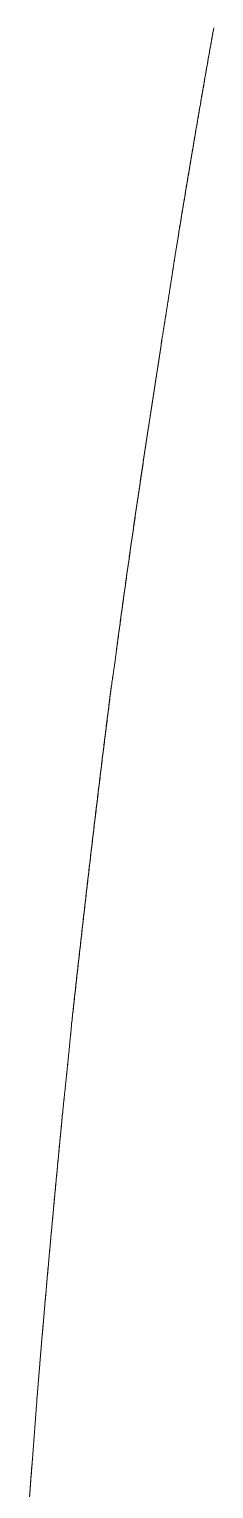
# Model space of a CAD drawing. Header units: millimetres. Extents: x 8533 to 164433, y 5768 to 115327.
# Drawn here: x 56944 to 56948.32, y 107718.75 to 107752.94 of the extents above; entities that cross this region are included whole.
import ezdxf

# ---------------------------------------------------------------- set-up
doc = ezdxf.new("R2010")
doc.units = ezdxf.units.MM
doc.header["$LTSCALE"] = 250
doc.layers.add('06_G-ENP_심볼', color=3, linetype='Continuous')
doc.layers.add('G-ENP', color=1, linetype='Continuous')

# ---------------------------------------------------------------- blocks, each defined once
blk = doc.blocks.new('zw$82BC')
at = {"layer": 'G-ENP', "color": 8, "lineweight": 0}
for centre, radius, start, end in [((18.76729002390984, 91.31119426567744), 3.329843844754535, 169.8596385969062, 169.9574844983596), ((18.76200008362652, 91.31213590683797), 3.324470749812297, 169.8558838087765, 169.9538883031613), ((18.91518268562653, 91.2850037228772), 3.480037665938307, 169.9574859921037, 170.0510995866986), ((18.90937856133588, 91.2860268816292), 3.474144050334683, 169.9538898011579, 170.0476624848167), ((19.07779573483954, 91.25648025592182), 3.645133371338342, 170.0511009491543, 170.140469438328), ((19.07140146221947, 91.25759691270878), 3.63864232857353, 170.0476638539246, 170.1371918939411), ((19.25735265079568, 91.22527331385407), 3.827381990814265, 170.1404706748799, 170.2255824141059), ((19.25027686310422, 91.22649787657815), 3.820201021810589, 170.1371931336341, 170.2224648437014), ((19.45655003994916, 91.19095761723122), 4.029513549162489, 170.2255835252571, 170.306428011258), ((19.44868156075849, 91.19230762088574), 4.02153009977892, 170.222465955009, 170.3034707879813), ((19.67869024359733, 91.15301222061777), 4.254871316281725, 170.306428996052, 170.3829968576971), ((19.66989251450288, 91.15450920582094), 4.245947136204169, 170.3034717738083, 170.3802003105229), ((19.92786186535984, 91.11079200041792), 4.507594572207003, 170.3829977174148, 170.4552806994507), ((19.91796438840551, 91.11246287393391), 4.497557049853631, 170.3802011726076, 170.4526451194324), ((20.19797564475785, 91.06536717953719), 4.781501248799047, 170.4526458581537, 170.5207980307089), ((20.20918734038044, 91.06348857115887), 4.792869242157332, 170.4552814348837, 170.5232723977417), ((20.52917312380681, 91.01007497303857), 5.117282426320891, 170.5232730088406, 170.586965909311), ((20.51637254071092, 91.01220467356507), 5.104305888471035, 170.520798648388, 170.5846529650119), ((20.89620978183792, 90.94922670815083), 5.489328686453306, 170.5869664010723, 170.6463562844241), ((20.88146298942486, 90.95166391319776), 5.474381852845926, 170.5846534589585, 170.6442049310339), ((21.32130614678472, 90.87920581168021), 5.920153297441918, 170.6463566572373, 170.7014396576144), ((21.30414197704211, 90.88202490037082), 5.902759161629445, 170.6442053061413, 170.6994500165405), ((15.94330923244446, 91.75784138975183), 0.4708591426269467, 170.4725055542502, 171.0477970012767), ((15.95701893907109, 91.75567499944941), 0.4847391796943437, 170.4629412519951, 171.0405478078391), ((9.46329109544844, 92.75339549422938), 6.085192219017943, 351.2411968602498, 351.2550174605918), ((9.430450909706408, 92.75845103894824), 6.118419261117134, 351.2417523443202, 351.2554965940593), ((8.441745002316637, 92.91053480454184), 7.118753626597687, 351.2550182213567, 351.266801204314), ((8.396419118360384, 92.9175021093879), 7.16461187651942, 351.2554973635001, 351.2672037160702), ((6.987646353699532, 93.13390535083181), 8.589908710489253, 351.266802295813, 351.276539214319), ((6.920935370395014, 93.14414710443498), 8.65740129378154, 351.2672048226054, 351.2768647431168), ((11.27631466451312, 92.4736110571917), 4.250707555278461, 351.1875483628228, 351.2074611124258), ((11.26045337849224, 92.47606711442273), 4.266757870190486, 351.1883324432225, 351.2081689579568), ((10.80829063557083, 92.54600261626132), 4.724297071095515, 351.2074609053946, 351.2253434744041), ((10.78867645939421, 92.54903318314712), 4.744143991248446, 351.2081687536626, 351.2259751580067), ((10.22176053040972, 92.63653662596914), 5.317773246838145, 351.2253435842351, 351.241196425301), ((10.19681852630744, 92.64038288958727), 5.343010071290159, 351.2259752777803, 351.2417518977512), ((12.24078224058742, 92.32375047274098), 3.27466657387513, 351.1165986317673, 351.1425560009017), ((11.97883291191165, 92.36457367888977), 3.539777842726688, 351.1416176792949, 351.1656035231665), ((11.96778378072226, 92.36629324679348), 3.550959980804837, 351.1425548561335, 351.166463994436), ((11.6591882929654, 92.41425384805467), 3.863260147697971, 351.1656026759192, 351.187548890841), ((11.6460711466196, 92.41628988390374), 3.876534369637239, 351.1664631629976, 351.1883329600557), ((12.68780106415609, 92.25377348829619), 2.822203735832248, 351.0573226068298, 351.0874927228524), ((12.68061922323376, 92.25490160544604), 2.829473638590909, 351.058492605869, 351.0885845293728), ((12.48398763245821, 92.2857354995528), 3.028508086498974, 351.0874909299137, 351.115585850041), ((12.47579774007228, 92.28701769958002), 3.036797741065497, 351.0885827460143, 351.1166000980127), ((12.25023253731531, 92.32227551143353), 3.265101867003656, 351.1155843857682, 351.1416188391778), ((13.17039234880964, 92.17757013506497), 2.333633011659046, 350.9541780316216, 350.9906909079452), ((13.16528067914398, 92.17838220251389), 2.338808784008099, 350.9555872749007, 350.9920194954912), ((13.02714351197058, 92.20028250216905), 2.478671216540383, 350.9906881332574, 351.0250642895778), ((13.02146366393164, 92.20118123578084), 2.484421729114178, 350.992016736352, 351.0263131607991), ((12.8674002737098, 92.225511830995), 2.640394502442695, 351.0250618492627, 351.0573247217877), ((12.86104276851383, 92.22651400694843), 2.646830512687272, 351.0263107319588, 351.0584947167173), ((13.5250330723588, 92.1208747956307), 1.974488965956817, 350.8315493256366, 350.8746435273537), ((13.52115950817308, 92.12149843697159), 1.978412411801977, 350.8332072602497, 350.8762173126896), ((13.4174399047953, 92.1381574099708), 2.083461340734846, 350.874639720408, 350.915508520633), ((13.41321560439492, 92.1388343479897), 2.087739536403619, 350.8762135111767, 350.9169994470075), ((13.29979117091013, 92.15696915854494), 2.202604559044495, 350.915505061848, 350.9541811418482), ((13.29515807109387, 92.15770831129959), 2.207296249557432, 350.9169960023242, 350.955590370887), ((33.37134967380014, 89.04683535386414), 18.108541274753, 171.2425219216213, 171.2588379761205), ((33.63903582396757, 89.00563630151754), 18.37937930091989, 171.2420342869652, 171.2581098401547), ((15.80262432997195, 91.7532980076889), 0.3325729394928231, 170.8359008117945, 171.2475970546632), ((15.78529974021667, 91.7560301315985), 0.3150343695680764, 170.8145080896028, 171.2240586125462), ((28.32530977676215, 89.82269836962644), 13.00320269031728, 171.2588378605079, 171.2815619732866), ((28.46277994223449, 89.80158825106764), 13.14228426080757, 171.2581097307414, 171.2805933037276), ((25.49786926192321, 90.25628874441549), 10.14270964224631, 171.2815616598329, 171.3106957594859), ((25.58136448559499, 90.2435055906115), 10.22717775010325, 171.2805929971967, 171.3094864516746), ((23.68883898372452, 90.53276360081094), 8.312674425738535, 171.310695247532, 171.3462430608261), ((23.74489753888061, 90.52421327316989), 8.369381300160036, 171.3094859484162, 171.3447929425146), ((22.43146583527523, 90.72413018911942), 7.040822073630794, 171.3462423508892, 171.3882093757983), ((22.47169999872291, 90.71802123532439), 7.081517370057906, 171.3447922408616, 171.3865182088593), ((21.50642568537292, 90.86422398076121), 6.10523372965258, 171.388208471775, 171.4366019755075), ((21.53671149141486, 90.85964989943437), 6.13586300016595, 171.386517310515, 171.4346694570835), ((20.79705492073244, 90.97104263381476), 5.387865549171509, 171.4366008758039, 171.4914298914806), ((20.82068340254013, 90.96749572726168), 5.411758762754394, 171.4346683658175, 171.4892556467876), ((20.23557979910829, 91.05504140452274), 4.820141931833569, 171.4914286013824, 171.5527038893729), ((20.25453348682858, 91.05221583064298), 4.839305076438181, 171.4892543626425, 171.5502874896135), ((19.77993107515194, 91.12271001439842), 4.359495863354133, 171.5527024071622, 171.6204364806632), ((19.79547871682054, 91.1204100622682), 4.375212698679025, 171.5502860128744, 171.6177774173919), ((19.40261811821405, 91.17828911813763), 3.978111406085993, 171.6204348076073, 171.6946418700359), ((19.41560635695892, 91.1763841855236), 3.991238595045681, 171.6177757530395, 171.6917395834572), ((19.08491400352933, 91.2246673598321), 3.657040003139235, 171.6946400139784, 171.7753359738343), ((19.0959305509901, 91.22306679237062), 3.668172213780444, 171.6917377328465, 171.7721898383276), ((18.81362252804315, 91.2638801518143), 3.382929245002058, 171.775333933742, 171.8625363853399), ((18.82308834358044, 91.26251902459302), 3.392492419868181, 171.7721878023775, 171.8591457076525), ((18.57917759405957, 91.29740289832296), 3.146099767098617, 171.8625341630174, 171.9562623475199), ((18.58740151593845, 91.29623358007183), 3.15440640185144, 171.8591434893391, 171.9526263742545), ((18.38168831466807, 91.32531802933318), 2.946647343407018, 171.9526239777702, 172.0526526645166), ((18.37447440436655, 91.32633129801155), 2.939362619544104, 171.9562599441308, 172.0565347440512), ((18.19412657081405, 91.35149596556323), 2.757267585125055, 172.0565321632764, 172.163376066518), ((18.20050790077126, 91.35061138574048), 2.763709932639958, 172.0526500883487, 172.1592470075164), ((18.03397579487832, 91.37353806676191), 2.595607060388569, 172.1633733116701, 172.2768103966702), ((18.03966289424967, 91.37276084795838), 2.601347021852261, 172.1592442595312, 172.272433422739), ((17.89076135004548, 91.3929603198302), 2.451081626215185, 172.2768074710006, 172.3968633647237), ((17.89586310799952, 91.39227367097925), 2.456229384096438, 172.2724305041039, 172.3922374912683), ((15.70530115486606, 91.6830591240568), 0.2464574498282586, 172.0222640771813, 172.9339294864916), ((15.7117287676639, 91.6822815616901), 0.2529320371320443, 172.0062557964874, 172.9334121223597), ((15.3249029133295, 91.72946226752731), 0.1367624128223745, 352.5342729518485, 352.7708119751309), ((15.32535202562049, 91.72940439183691), 0.1363095870792116, 352.5427647957935, 352.7801071781689), ((15.33583081621505, 91.72807602074306), 0.1257469354557203, 352.7708460694442, 353.0286430088611), ((15.33620260550818, 91.72802974182184), 0.125372277238248, 352.7801413822227, 353.0387301410092), ((15.34493767761906, 91.72696238294361), 0.1165722357998896, 353.0286804911963, 353.3074137362159), ((15.34524970532119, 91.7269250279681), 0.1162579803527065, 353.0387677674511, 353.3182801244249), ((14.91810006100197, 91.78883782469313), 0.5478800733219743, 351.435647264217, 351.4941927200614), ((14.92589127370134, 91.78766869555193), 0.5400016310392582, 351.4374334842294, 351.496833512831), ((15.06956567556786, 91.76618539150417), 0.3947299341604693, 351.4941999432462, 351.5754838283733), ((15.07361011174778, 91.76558357047224), 0.3906409673302426, 351.4968408571085, 351.5789768063713), ((15.15453013178218, 91.75360172451377), 0.3088386802709624, 351.5754943452103, 351.6794367604148), ((15.1569971160837, 91.75323872582084), 0.3063451330229399, 351.5789874619685, 351.6837783704272), ((15.20882351085216, 91.745661213664), 0.2539677159693108, 351.6794505989095, 351.8059419417945), ((15.21048112777153, 91.74542072476589), 0.252292745039369, 351.68379235155, 351.8111274792525), ((15.24645315588903, 91.74024261698389), 0.2159499388699908, 351.805959118627, 351.9548598157955), ((15.24764110817308, 91.74007319075378), 0.21474996592748, 351.8111447958589, 351.9608834742577), ((15.27402231080136, 91.7363458051708), 0.1881067450000517, 351.9548803495757, 352.1260207650544), ((15.2749136239603, 91.7362212315332), 0.1872067688146392, 351.9609041486169, 352.1328755906763), ((15.29505093320576, 91.73343750571621), 0.1668779634537771, 352.1260446891006, 352.3192249772313), ((15.29574298136488, 91.7333430297279), 0.1661794966302527, 352.1328996336114, 352.3269028730251), ((15.31158700868151, 91.73120731807893), 0.1501921752185418, 352.3192522689312, 352.5342422684873), ((15.31213871657378, 91.73113400587636), 0.1496356180219187, 352.326930281462, 352.5427340090756), ((15.55572364600376, 91.6902339723897), 0.0973211735196202, 171.9142671601365, 173.090632666425), ((15.54653039925536, 91.6915010203399), 0.08804099417020898, 171.875413152782, 173.0523206699669), ((15.86773695247889, 91.64334830901447), 0.4128351285378861, 171.4847494662337, 171.5626613734456), ((15.87220312077729, 91.64268260757473), 0.4173506367676835, 171.4822639790271, 171.5593297409154), ((16.03398469875403, 91.61845705007096), 0.5809359551667832, 171.4294251394479, 171.4847371636966), ((16.04293476116801, 91.61711243303643), 0.5899864582428377, 171.4277900959692, 171.4822518142229), ((16.43295186263954, 91.5583283480251), 0.9844087035260295, 171.3967999266481, 171.4294160795982), ((16.45907740536104, 91.55438305829648), 1.010830461136121, 171.3960183450979, 171.4277811553654), ((18.67970292563986, 91.21841050596305), 3.256727888509835, 171.3869408543144, 171.3967941142774), ((18.98571380572731, 91.17208527014361), 3.566225361828065, 171.3870146811937, 171.3960126643406), ((13.01009605944314, 92.0771798878373), 2.477548601900271, 351.3869382925009, 351.3998857739143), ((13.16205006246828, 92.05418179362971), 2.323864083273521, 351.3870122476028, 351.4008158609599), ((14.57288352821617, 91.84082730683849), 0.8969894555540351, 351.3998864593428, 351.4356433008087), ((14.59361971690801, 91.83769807769659), 0.8760184855743057, 351.4008166537261, 351.4374294365466), ((19.81470559532558, 91.14714941175623), 4.390787393058233, 172.7410632788197, 172.8143429737109), ((19.81029168197695, 91.1477088715136), 4.386338165757792, 172.7382742195609, 172.8116283756948), ((19.935180000578, 91.13196048701076), 4.512215502472272, 172.814341626201, 172.8856437729355), ((19.93055553407193, 91.13254070366537), 4.507554779456435, 172.8116270260443, 172.8830031795005), ((20.06149705784595, 91.11619461932253), 4.63951264124904, 172.8856424983132, 172.9549789163966), ((20.05664466944314, 91.11679738134063), 4.634622959015562, 172.8830019014294, 172.9524118961619), ((20.19414672288617, 91.09980137431177), 4.773171431148039, 172.9549777145101, 173.0223595660379), ((20.18904739048089, 91.10042863149982), 4.768033665143483, 172.9524106922518, 173.019865709759), ((20.33367617859632, 91.08272448310186), 4.913742015639087, 173.022358436224, 173.0877962294103), ((20.328307930647, 91.0833785001318), 4.908334075075169, 173.0198645783278, 173.0853751557832), ((20.4806984666114, 91.06490096278708), 5.061840736260249, 173.0877951733369, 173.1512987646126), ((20.47503677103494, 91.06558426272886), 5.056137956912981, 173.0853740952686, 173.1489501162043), ((20.62992007432952, 91.0469754800908), 5.212135150575966, 173.1489491282061, 173.2105998235561), ((20.63590204977608, 91.04626015364443), 5.218159743398303, 173.1512977794467, 173.2128763822065), ((20.80006398051445, 91.02672235844949), 5.383480235004273, 173.2128754665673, 173.2725376453531), ((20.79373062685285, 91.02747290302307), 5.377102564419614, 173.2105989055837, 173.2703328665768), ((20.97406410161172, 91.00619740410269), 5.558686730011575, 173.2725368012165, 173.3302904702255), ((20.96734447082299, 91.00698673979906), 5.551920897845268, 173.2703320218278, 173.3281571853228), ((21.15890083288561, 90.98458306024577), 5.744782933864348, 173.3302896979596, 173.3861421359169), ((21.15175456864462, 90.98541532519698), 5.737588369704263, 173.328156412296, 173.3840800858995), ((21.35571446963793, 90.9617626313136), 5.942915161400157, 173.3861414350836, 173.4400992749597), ((21.34809633614459, 90.96264244761437), 5.93524639159665, 173.3840793826151, 173.4381082195528), ((21.56581156797189, 90.93760249528555), 6.154396845952873, 173.4400986435805, 173.4921678759289), ((21.55766862266536, 90.93853528302867), 6.146200648870316, 173.4381075863971, 173.4902476061482), ((21.79069676054196, 90.91194886087584), 6.380740520032155, 173.4921673168396, 173.5423532890614), ((21.78196891110413, 90.9129407552183), 6.371956488767247, 173.4902470416579, 173.5405036121706), ((22.03211193467048, 90.88462377583573), 6.623697196359323, 173.5423528003297, 173.5906602135373), ((22.02272917585584, 90.8856819249657), 6.614254959480645, 173.54050312016, 173.588880965393), ((22.29208327134405, 90.85542035604755), 6.885303648151248, 173.5906597979819, 173.637092713776), ((22.28196368373723, 90.85655312328885), 6.875120858293847, 173.588880546807, 173.6353837528892), ((22.57298421495081, 90.82409635049112), 7.167945707022986, 173.6370923684068, 173.6816541988525), ((22.56203129235315, 90.82531358724651), 7.156925354368656, 173.6353834049135, 173.6800154104543), ((22.8776113497948, 90.79036643338014), 7.474434529970236, 173.6816539245605, 173.7243474314633), ((22.86571137021004, 90.79167974026592), 7.462462300334046, 173.6800151324294, 173.7227787236375), ((15.68256449011939, 91.57994173126349), 0.2361998560733593, 173.3215136238275, 174.3686443593547), ((15.68965342456387, 91.57923723795363), 0.2433240989648186, 173.3016815348195, 174.3545833175628), ((14.54738959439352, 91.68588634954142), 0.9039127478543049, 354.4719490029497, 354.5633247796284), ((14.55038764796281, 91.68559869137988), 0.9009009260640948, 354.4752301699808, 354.5669145875996), ((14.62074511291139, 91.67890476923714), 0.8302257438402423, 354.5633292232339, 354.6629093036108), ((14.62325646861616, 91.67866803869208), 0.8277032555404722, 354.5669190492402, 354.6668062699208), ((14.68260352856443, 91.6731258819645), 0.7680979793125661, 354.6629140695059, 354.770656961257), ((14.68473650250731, 91.6729287177389), 0.7659559125023504, 354.6668110633548, 354.7748594692192), ((14.2147590472115, 91.71861683411674), 1.238149944229871, 354.247407446032, 354.3139503647737), ((14.22048394447542, 91.7180435891994), 1.232396418816301, 354.2497546651837, 354.3166101161801), ((14.35071238808548, 91.70508025011799), 1.10152436096988, 354.3139538540844, 354.3888081804598), ((14.35521983816524, 91.70463454002135), 1.096994928247568, 354.3166136096226, 354.3917792711536), ((14.4590587933471, 91.6944353582914), 0.9926562882620381, 354.3888119879301, 354.4719448787989), ((14.46269803765473, 91.69408057491557), 0.9889997915748409, 354.391783087418, 354.4752260294736), ((13.47252298227825, 91.79426313344402), 1.984231072737199, 354.0979239833837, 354.1393642439644), ((13.48739070226863, 91.79273179692086), 1.969284699282123, 354.0993276116387, 354.1410832978995), ((13.80396521800022, 91.76024196472048), 1.651047346331369, 354.1393667858561, 354.1891998463113), ((13.81422926037386, 91.75919308534918), 1.640729851139232, 354.1410858448348, 354.1912334651581), ((14.03921202346903, 91.73630159260898), 1.414585508183838, 354.1892027079163, 354.2474042681448), ((14.04671809636393, 91.73554172016793), 1.407041071059959, 354.19123633708, 354.2497514834999), ((10.3876288327494, 92.11542788342877), 5.085798421196515, 354.0241552069781, 354.0402993059906), ((10.48507656158621, 92.10524164813592), 4.987819754231664, 354.0246084316772, 354.0410699121762), ((12.12395095323446, 91.93416763231892), 3.340040767706774, 354.0403009146299, 354.06489388366), ((12.16614567233178, 91.92977229026769), 3.297617739485002, 354.0410715288651, 354.0659813157708), ((12.97102062170474, 91.8461068234335), 2.488406028335513, 354.0648958016007, 354.0979217568826), ((12.99444256737912, 91.84367897497077), 2.464858587458473, 354.0659832553945, 354.0993253687839), ((24.24604865673315, 90.66080527791325), 8.84875291864944, 174.0172601334828, 174.0265298419832), ((24.55915250256449, 90.62801674404051), 9.163568906203169, 174.0170773798239, 174.026028707829), ((118.7336885833948, 80.7585329239256), 103.8538532905928, 174.0164707710583, 174.0172608000856), ((188.3670478782935, 73.46047706039184), 173.8686113494007, 174.016606159694, 174.0170780590201), ((4.820102206409345, 92.69822572827354), 10.68374501463248, 354.0164717459209, 354.0241539131299), ((5.242086847236649, 92.65402567862913), 10.25945185984183, 354.0166071528547, 354.024607132755), ((15.81754531658096, 91.54044044501745), 0.3744723889009092, 174.1159124970906, 174.5015210793315), ((15.79905471948156, 91.5422981908863), 0.3558887355294061, 174.0995975210542, 174.4848774965961), ((18.55311471658253, 91.25602614863601), 3.124787043603754, 174.0442834383817, 174.0705235167117), ((18.59131757947746, 91.25204922768961), 3.163196347270398, 174.043463778959, 174.0693853644453), ((20.03937457494068, 91.10097525989363), 4.619112692405559, 174.0265294804089, 174.0442834796707), ((20.1233306788484, 91.09220307584661), 4.70352583439423, 174.0260283413294, 174.0434638366818), ((22.33566797556945, 90.90755183288627), 6.923248565204452, 174.4567122771342, 174.4966024462941), ((22.34558590978379, 90.90659263482962), 6.933212774956891, 174.4552455569666, 174.4950769611786), ((22.08027400800439, 90.93215859286556), 6.666671926935712, 174.4966010172038, 174.5380632107322), ((22.08956435295956, 90.93126674293796), 6.676004981199422, 174.4950755408671, 174.5364784953481), ((21.84063040940147, 90.95507280253793), 6.425935317014781, 174.5380616440875, 174.5811093303897), ((21.84936030075666, 90.95424124702168), 6.434704723154479, 174.5364769324059, 174.5794648537312), ((21.6151000902142, 90.97646653399408), 6.199392569131984, 174.5811076228312, 174.6257555441975), ((21.62332670358087, 90.97568926550713), 6.207655819723676, 174.5794631477638, 174.6240507305704), ((21.40226679458233, 90.99648848590391), 5.985619581390862, 174.6257536903891, 174.6720178888709), ((21.41004124110971, 90.9957601573895), 5.993428068947869, 174.6240488818405, 174.6702521077255), ((21.20826781773782, 91.01458357664677), 5.790778530355466, 174.6702501134817, 174.7180862769135), ((21.20090370648855, 91.01526736438149), 5.783382741217023, 174.6720158871571, 174.719913697166), ((21.00993751640813, 91.03291561048763), 5.591602798719418, 174.7199115486541, 174.7694616414949), ((21.01692858735539, 91.03227245301667), 5.598623391390812, 174.7180841343343, 174.7675718601547), ((20.8284283291368, 91.04953157208871), 5.409334657663922, 174.7694593426956, 174.8206817462951), ((20.8350802182896, 91.04892551325776), 5.416014098781661, 174.767569566511, 174.8187288249374), ((20.65555021378169, 91.06520157023658), 5.235747815966159, 174.8206792920158, 174.8735954091657), ((20.66189187276554, 91.06462958342212), 5.242115217689698, 174.8187263751371, 174.8715785187263), ((20.49057386480281, 91.08000172259551), 5.070108930941544, 174.873592796367, 174.9282254342703), ((20.49663119489493, 91.07946110809968), 5.076190337775705, 174.871575912637, 174.9261436941792), ((20.33285303941274, 91.09399937961189), 4.911768180773992, 174.9282226605812, 174.984596063751), ((20.33864865071526, 91.09348777830547), 4.917586328549972, 174.9261409251164, 174.9824485376874), ((20.18181303970955, 91.10725434097765), 4.76014768245313, 174.9845931243869, 175.0427330131359), ((20.1873675855788, 91.10676960953617), 4.765723338622807, 174.9824456035544, 175.0405187084581), ((20.03694222495865, 91.11981977423238), 4.614732954590274, 175.0427299022301, 175.1026635017535), ((20.04227367843079, 91.11936004294938), 4.620084192425906, 175.04051560263, 175.1003813704123), ((19.89778289664072, 91.13174316293276), 4.475063753060631, 175.1026602161625, 175.1644163004875), ((19.9029078704295, 91.13130671553813), 4.480207277154984, 175.1003780910627, 175.1620652324992), ((19.76392445209929, 91.14306703078063), 4.340727186341114, 175.1644128344632, 175.2280217749), ((19.76885714097229, 91.14265239031977), 4.345677271564529, 175.162061771009, 175.2256006026147), ((19.63499869940348, 91.15382946320926), 4.211353001667719, 175.2280181212136, 175.2935119216091), ((19.63975274107084, 91.15343523004617), 4.216123361139527, 175.225596955752, 175.2910194117233), ((19.51067310739155, 91.16406478603608), 4.086606800673848, 175.2935080765193, 175.360920437192), ((19.51526028510558, 91.16368974345329), 4.091209284120882, 175.2910155762965, 175.3583552932704), ((15.64532773645102, 91.47636484312363), 0.2086704158879512, 174.9909395063624, 175.94491977078), ((15.6524528868555, 91.47585717084155), 0.2158138517726625, 174.9739575861699, 175.9352716429957), ((14.88752564943054, 91.52708314622396), 0.55083031528814, 355.8846711279379, 355.9772007525596), ((14.88970334773587, 91.52692829409455), 0.5486471185374141, 355.8879618332914, 355.9808705154584), ((14.93962967467719, 91.52341868802563), 0.4985975889495484, 355.9772184661051, 356.0797705338568), ((14.941370529655, 91.52329788344122), 0.496852547693078, 355.9808882691028, 356.0838133508034), ((14.98169316556472, 91.52053601519248), 0.4564354368663294, 356.0797894364251, 356.1921984027538), ((14.98311339579307, 91.52044014162095), 0.4550119745408132, 356.0838323044716, 356.1966078633807), ((15.01628096227962, 91.51823381792752), 0.4217711065856402, 356.1922184533273, 356.3143079912771), ((15.01745873223582, 91.51815673669302), 0.4205908171894544, 356.1966279588339, 356.3190772664712), ((14.19311768816324, 91.57933124068455), 1.247201896498538, 355.5772772769228, 355.6176180917541), ((14.20530338305606, 91.57839321697162), 1.234980151848843, 355.5785978686882, 355.6193410631122), ((14.45117880557804, 91.55955415002995), 0.988384057785535, 355.6176290710402, 355.6686438467267), ((14.45873697732016, 91.55897842986849), 0.9808039911652704, 355.6193520982001, 355.6707655277973), ((14.6183703831136, 91.54689075424113), 0.8207135917168219, 355.6686562527298, 355.7302394706705), ((14.62350328974613, 91.54650486224108), 0.8155662000889522, 355.6707779841715, 355.7327556644121), ((14.73529115156573, 91.53816132233214), 0.7034674016855034, 355.7302532647143, 355.8022866629757), ((14.7389956812586, 91.53788717278019), 0.6997527420244466, 355.7327695201383, 355.8051926404952), ((14.82148540682512, 91.53183490688843), 0.6170412877381324, 355.8023018078969, 355.8846546672452), ((14.82427941279373, 91.53163193422154), 0.6142399191616518, 355.8052078585007, 355.8879453297097), ((18.9556851177651, 91.20418813215247), 3.530116698961876, 175.5242680364414, 175.5384124481303), ((19.06176505802939, 91.1958973489609), 3.636520132913411, 175.523951602564, 175.5376826623886), ((31.28442706040916, 90.23915013229436), 15.89657036318917, 175.5211269547676, 175.5242714062205), ((33.67641427226154, 90.05184767747943), 18.2958796450433, 175.5212228282286, 175.5239550419749), ((9.053884783988806, 91.98048348738268), 6.402067526988359, 355.5211319015924, 355.5289499144876), ((9.372007640845439, 91.9555873808963), 6.0829719801582, 355.5212278221821, 355.5294563846698), ((12.76812631008859, 91.6900542844134), 2.676488479894979, 355.5289564092832, 355.5476853459467), ((12.82489919776192, 91.68562471359127), 2.619543051255013, 355.5294629414646, 355.5486001953389), ((13.74374022048666, 91.61408851278492), 1.697921517126759, 355.5476933610082, 355.5772677613137), ((13.76652644262658, 91.61232041836627), 1.675066800643228, 355.5486082893432, 355.5785882858221), ((13.64033021239017, 91.61414866801505), 1.801025697399039, 355.5259969467244, 355.6070158137189), ((13.84020991230183, 91.59873461561216), 1.60055252689749, 355.5253872275152, 355.6102817976695), ((16.48822199133379, 91.3961047681994), 1.055201123529387, 175.5997792182196, 175.6470053644069), ((16.49753108903981, 91.39539215053622), 1.064537456811306, 175.5982211958115, 175.6450337394552), ((16.80929221725411, 91.37139848176872), 1.377220518227442, 175.5635781001117, 175.599777789988), ((16.8252092995166, 91.3701684193889), 1.393185058710698, 175.5624341984001, 175.598219817046), ((17.4124795072167, 91.32460003082838), 1.982220519700831, 175.5384106689824, 175.5635782730648), ((17.44558969213763, 91.32202357841715), 2.01543079574765, 175.5376808196866, 175.5624344277807), ((17.52735771090455, 91.31153664409578), 2.097763705291545, 175.5676348695213, 175.7188566705761), ((17.52282711304663, 91.31188204028138), 2.093219961957967, 175.5617875773014, 175.7133397621094), ((17.65593342210089, 91.30191159815422), 2.226699173720571, 175.7188581198967, 175.8612709340537), ((17.65081642693686, 91.30228849848572), 2.221568318060702, 175.7133412096612, 175.8560848911125)]:
    blk.add_arc(centre, radius, start, end, dxfattribs=at)

msp = doc.modelspace()

# ---------------------------------------------------------------- block references
at = {"layer": '06_G-ENP_심볼', "color": 0, "xscale": 79.36842069133647, "yscale": 79.36842069133647, "zscale": 79.36842069133647}
msp.add_blockref('zw$82BC', (55718.94609826999, 100459.2019182342, -0.3242994333755119), dxfattribs=at)

doc.saveas('drawing.dxf')
